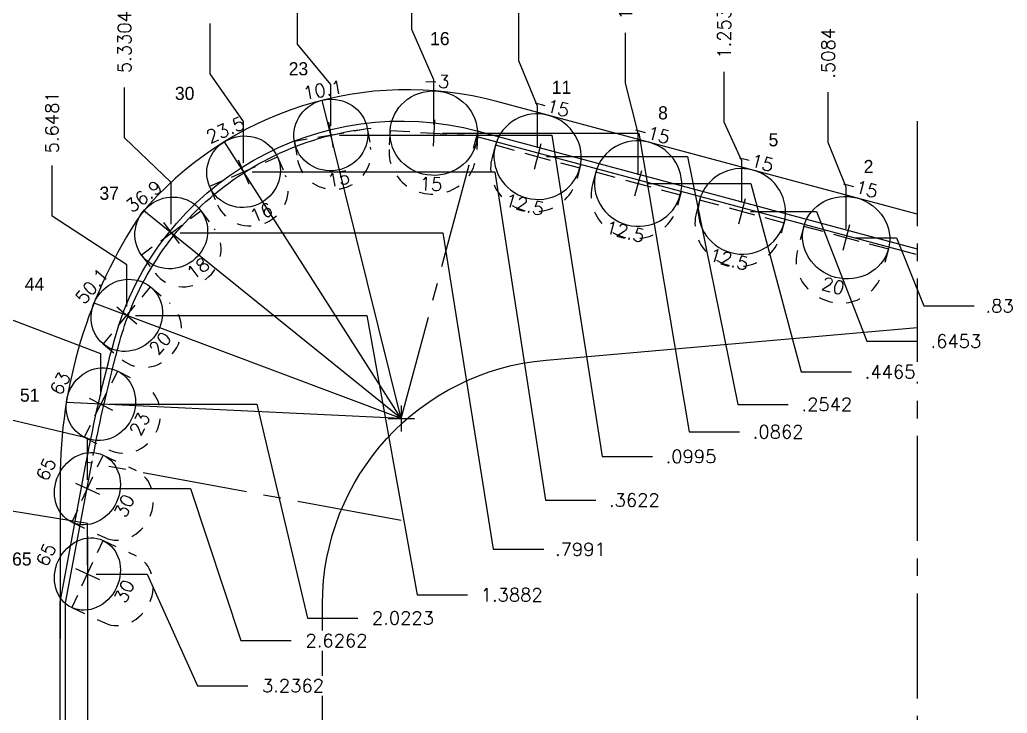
# Model space of a CAD drawing. Extents: x 34 to 102, y 11 to 33.
# Drawn here: x 70.86 to 77.91, y 25.5 to 30.46 of the extents above; entities that cross this region are included whole.
import ezdxf
from ezdxf.enums import TextEntityAlignment as Align

# ---------------------------------------------------------------- set-up
doc = ezdxf.new("R2010")
doc.units = 0
doc.header["$MEASUREMENT"] = 0
doc.header["$PDMODE"] = 35
doc.linetypes.add('CENTER2', pattern=[1.125, 0.75, -0.125, 0.125, -0.125])
doc.linetypes.add('HIDDEN2', pattern=[0.1875, 0.125, -0.0625])
doc.layers.get('0').update_dxf_attribs({"linetype": 'CONTINUOUS'})
doc.layers.get('Defpoints').update_dxf_attribs({"color": 10, "linetype": 'CONTINUOUS'})
for name, color, linetype in [('Blade5', 112, 'CONTINUOUS'), ('CDG-37977R1', 7, 'CONTINUOUS'), ('CLine', 5, 'CENTER2'), ('Dims', 4, 'CONTINUOUS')]:
    doc.layers.add(name, color=color, linetype=linetype)
doc.styles.add('RomanS', font='romans')
doc.dimstyles.get("Standard").update_dxf_attribs({"dimtxt": 0.094, "dimasz": 0.18, "dimexe": 0.0625, "dimexo": 0.0625, "dimgap": 0.09, "dimtad": 0, "dimtih": 1, "dimtoh": 1, "dimdec": 4, "dimzin": 4, "dimdsep": 46, "dimtxsty": 'RomanS', "dimcen": 0.09, "dimazin": 1, "dimtfac": 1, "dimtdec": 4, "dimtofl": 0, "dimtmove": 0, "dimatfit": 1, "dimfxl": 1, "dimtfill": 1, "dimtolj": 1, "dimtzin": 0, "dimarcsym": 0})

# ---------------------------------------------------------------- blocks, each defined once
blk = doc.blocks.new('CMark')
at = {"layer": 'CLine'}
for p, q in [((0, 0.094), (0, -0.094)), ((-0.094, 0), (0.094, 0))]:
    blk.add_line(p, q, dxfattribs=at)
blk = doc.blocks.new('1613@12.5')
for p, q in [((-0.1705, 0), (-0.3125, 0)), ((0.1707, 0), (0.3125, 0))]:
    blk.add_line(p, q)
at = {"color": 8, "linetype": 'HIDDEN2', "ltscale": 0.5}
blk.add_line((-0.3125, 0), (-0.3125, -0.0904), dxfattribs=at)
at = {"color": 8, "linetype": 'HIDDEN2', "ltscale": 0.5, "flags": 128}
blk.add_lwpolyline([(0.3125, 0.0221), (0.3125, -0.0904)], dxfattribs=at)
blk.add_ellipse((0, 0), major_axis=(-0.3125, 0), ratio=0.97632, start_param=3.141593, end_param=9.424778)
at = {"color": 8, "linetype": 'HIDDEN2', "ltscale": 0.5}
blk.add_ellipse((0, -0.0904), major_axis=(-0.3125, 0), ratio=0.97632, start_param=0, end_param=3.141593, dxfattribs=at)
blk.add_blockref('CMark', (0, 0))
at = {"style": 'RomanS'}
blk.add_text('12.5', height=0.094, dxfattribs=at).set_placement((0, -0.355), align=Align.MIDDLE_CENTER)
blk.add_attdef('ANG', text='', height=0.094, dxfattribs=at).set_placement((0, 0.2975), align=Align.BOTTOM_CENTER)
blk = doc.blocks.new('1313@15')
for p, q in [((-0.1705, 0), (-0.2645, 0)), ((0.1707, 0), (0.2645, 0))]:
    blk.add_line(p, q)
at = {"color": 8, "linetype": 'HIDDEN2', "ltscale": 0.5}
blk.add_line((-0.2645, 0), (-0.2645, -0.1346), dxfattribs=at)
at = {"color": 8, "linetype": 'HIDDEN2', "ltscale": 0.5, "flags": 128}
blk.add_lwpolyline([(0.2645, 0), (0.2645, -0.1346)], dxfattribs=at)
blk.add_ellipse((0, 0), major_axis=(0.2645, 0), ratio=0.965926)
at = {"color": 8, "linetype": 'HIDDEN2', "ltscale": 0.5}
blk.add_ellipse((0, -0.1346), major_axis=(0.2645, 0), ratio=0.965926, start_param=3.141593, end_param=6.283185, dxfattribs=at)
blk.add_blockref('CMark', (0, 0))
at = {"style": 'RomanS'}
blk.add_text('15', height=0.094, dxfattribs=at).set_placement((0, -0.318), align=Align.MIDDLE_CENTER)
blk.add_attdef('ANG', text='', height=0.094, dxfattribs=at).set_placement((0, 0.2511), align=Align.BOTTOM_CENTER)
blk = doc.blocks.new('1313@16')
for p, q in [((-0.1705, 0), (-0.2645, 0)), ((0.1707, 0), (0.2645, 0))]:
    blk.add_line(p, q)
at = {"color": 8, "linetype": 'HIDDEN2', "ltscale": 0.5}
blk.add_line((-0.2645, 0), (-0.2645, -0.1433), dxfattribs=at)
at = {"color": 8, "linetype": 'HIDDEN2', "ltscale": 0.5, "flags": 128}
blk.add_lwpolyline([(0.2645, 0), (0.2645, -0.1433)], dxfattribs=at)
blk.add_ellipse((0, 0), major_axis=(0.2645, 0), ratio=0.961262)
at = {"color": 8, "linetype": 'HIDDEN2', "ltscale": 0.5}
blk.add_ellipse((0, -0.1433), major_axis=(0.2645, 0), ratio=0.961262, start_param=3.141593, end_param=6.283185, dxfattribs=at)
blk.add_blockref('CMark', (0, 0))
at = {"style": 'RomanS'}
blk.add_text('16', height=0.094, dxfattribs=at).set_placement((0, -0.318), align=Align.MIDDLE_CENTER)
blk.add_attdef('ANG', text='', height=0.094, dxfattribs=at).set_placement((0, 0.2511), align=Align.BOTTOM_CENTER)
blk = doc.blocks.new('1313@18')
for p, q in [((-0.1705, 0), (-0.2645, 0)), ((0.1707, 0), (0.2645, 0))]:
    blk.add_line(p, q)
at = {"color": 8, "linetype": 'HIDDEN2', "ltscale": 0.5}
blk.add_line((-0.2645, 0), (-0.2645, -0.1607), dxfattribs=at)
at = {"color": 8, "linetype": 'HIDDEN2', "ltscale": 0.5, "flags": 128}
blk.add_lwpolyline([(0.2645, 0), (0.2645, -0.1607)], dxfattribs=at)
blk.add_ellipse((0, 0), major_axis=(0.2645, 0), ratio=0.951057)
at = {"color": 8, "linetype": 'HIDDEN2', "ltscale": 0.5}
blk.add_ellipse((0, -0.1607), major_axis=(0.2645, 0), ratio=0.951057, start_param=3.141593, end_param=6.283185, dxfattribs=at)
blk.add_blockref('CMark', (0, 0))
at = {"style": 'RomanS'}
blk.add_text('18', height=0.094, dxfattribs=at).set_placement((0, -0.318), align=Align.MIDDLE_CENTER)
blk.add_attdef('ANG', text='', height=0.094, dxfattribs=at).set_placement((0, 0.2511), align=Align.BOTTOM_CENTER)
blk = doc.blocks.new('1313@20')
for p, q in [((-0.1705, 0), (-0.2645, 0)), ((0.1707, 0), (0.2645, 0))]:
    blk.add_line(p, q)
at = {"color": 8, "linetype": 'HIDDEN2', "ltscale": 0.5}
blk.add_line((-0.2645, 0), (-0.2645, -0.1779), dxfattribs=at)
at = {"color": 8, "linetype": 'HIDDEN2', "ltscale": 0.5, "flags": 128}
blk.add_lwpolyline([(0.2645, 0), (0.2645, -0.1779)], dxfattribs=at)
blk.add_ellipse((0, 0), major_axis=(0.2645, 0), ratio=0.939693)
at = {"color": 8, "linetype": 'HIDDEN2', "ltscale": 0.5}
blk.add_ellipse((0, -0.1779), major_axis=(0.2645, 0), ratio=0.939693, start_param=3.141593, end_param=6.283185, dxfattribs=at)
blk.add_blockref('CMark', (0, 0))
at = {"style": 'RomanS'}
blk.add_text('20', height=0.094, dxfattribs=at).set_placement((0, -0.311), align=Align.MIDDLE_CENTER)
blk.add_attdef('ANG', text='', height=0.094, dxfattribs=at).set_placement((0, 0.2511), align=Align.BOTTOM_CENTER)
blk = doc.blocks.new('1313@23')
for p, q in [((-0.1705, 0), (-0.2645, 0)), ((0.1707, 0), (0.2645, 0))]:
    blk.add_line(p, q)
at = {"color": 8, "linetype": 'HIDDEN2', "ltscale": 0.5}
blk.add_line((-0.2645, 0), (-0.2645, -0.199), dxfattribs=at)
at = {"color": 8, "linetype": 'HIDDEN2', "ltscale": 0.5, "flags": 128}
blk.add_lwpolyline([(0.2645, 0), (0.2645, -0.199)], dxfattribs=at)
blk.add_ellipse((0, 0), major_axis=(0.2645, 0), ratio=0.920505)
at = {"color": 8, "linetype": 'HIDDEN2', "ltscale": 0.5}
blk.add_ellipse((0, -0.199), major_axis=(0.2645, 0), ratio=0.92388, start_param=3.141593, end_param=6.283185, dxfattribs=at)
blk.add_blockref('CMark', (0, 0))
at = {"style": 'RomanS'}
blk.add_text('23', height=0.094, dxfattribs=at).set_placement((0, -0.311), align=Align.MIDDLE_CENTER)
blk.add_attdef('ANG', text='', height=0.094, dxfattribs=at).set_placement((0, 0.2511), align=Align.BOTTOM_CENTER)
blk = doc.blocks.new('*D362')
at = {"layer": 'Defpoints', "color": 0, "transparency": 16777216}
for p in [(76.6337, 29.938), (77.2703, 29.7321), (76.7619, 28.899)]:
    blk.add_point(p, dxfattribs=at)
at = {"layer": 'Dims', "color": 0, "lineweight": -2, "transparency": 16777216}
for p, q in [((76.6337, 29.578), (76.6337, 29.938)), ((76.7619, 29.259), (76.6337, 29.578)), ((76.7619, 28.9615), (76.7619, 29.259))]:
    blk.add_line(p, q, dxfattribs=at)
at = {"layer": 'Dims', "color": 0, "transparency": 16777216, "insert": (76.6337, 30.216), "char_height": 0.094, "attachment_point": 5, "rotation": 90, "style": 'RomanS', "bg_fill": 3, "box_fill_scale": 1.25, "bg_fill_color": 256, "bg_fill_true_color": 13158600, "bg_fill_transparency": 0}
blk.add_mtext('\\A1;.5084', dxfattribs=at)
blk = doc.blocks.new('*D484')
at = {"layer": 'Defpoints', "color": 0, "transparency": 16777216}
for p in [(75.8899, 30.084), (77.2703, 29.7321), (76.017, 29.0868)]:
    blk.add_point(p, dxfattribs=at)
at = {"layer": 'Dims', "color": 0, "lineweight": -2, "transparency": 16777216}
for p, q in [((75.8899, 29.724), (75.8899, 30.084)), ((76.017, 29.4468), (75.8899, 29.724)), ((76.017, 29.1493), (76.017, 29.4468))]:
    blk.add_line(p, q, dxfattribs=at)
at = {"layer": 'Dims', "color": 0, "transparency": 16777216, "insert": (75.8899, 30.4001), "char_height": 0.094, "attachment_point": 5, "rotation": 90, "style": 'RomanS', "bg_fill": 3, "box_fill_scale": 1.25, "bg_fill_color": 256, "bg_fill_true_color": 13158600, "bg_fill_transparency": 0}
blk.add_mtext('\\A1;1.2533', dxfattribs=at)
blk = doc.blocks.new('*D485')
at = {"layer": 'Defpoints', "color": 0, "transparency": 16777216}
for p in [(75.1859, 30.3628), (77.2703, 29.7321), (75.275, 29.2856)]:
    blk.add_point(p, dxfattribs=at)
at = {"layer": 'Dims', "color": 0, "lineweight": -2, "transparency": 16777216}
for p, q in [((75.1859, 30.0028), (75.1859, 30.3628)), ((75.275, 29.6456), (75.1859, 30.0028)), ((75.275, 29.3481), (75.275, 29.6456))]:
    blk.add_line(p, q, dxfattribs=at)
at = {"layer": 'Dims', "color": 0, "transparency": 16777216, "insert": (75.1859, 30.6789), "char_height": 0.094, "attachment_point": 5, "rotation": 90, "style": 'RomanS', "bg_fill": 3, "box_fill_scale": 1.25, "bg_fill_color": 256, "bg_fill_true_color": 13158600, "bg_fill_transparency": 0}
blk.add_mtext('\\A1;1.9953', dxfattribs=at)
blk = doc.blocks.new('*D486')
at = {"layer": 'Defpoints', "color": 0, "transparency": 16777216}
for p in [(74.4221, 30.5221), (77.2703, 29.7321), (74.5572, 29.4779)]:
    blk.add_point(p, dxfattribs=at)
at = {"layer": 'Dims', "color": 0, "lineweight": -2, "transparency": 16777216}
for p, q in [((74.4221, 30.1621), (74.4221, 30.5221)), ((74.5572, 29.8379), (74.4221, 30.1621)), ((74.5572, 29.5404), (74.5572, 29.8379))]:
    blk.add_line(p, q, dxfattribs=at)
at = {"layer": 'Dims', "color": 0, "transparency": 16777216, "insert": (74.4221, 30.8315), "char_height": 0.094, "attachment_point": 5, "rotation": 90, "style": 'RomanS', "bg_fill": 3, "box_fill_scale": 1.25, "bg_fill_color": 256, "bg_fill_true_color": 13158600, "bg_fill_transparency": 0}
blk.add_mtext('\\A1;2.7131', dxfattribs=at)
blk = doc.blocks.new('*D487')
at = {"layer": 'Defpoints', "color": 0, "transparency": 16777216}
for p in [(72.8414, 30.6416), (77.2703, 29.7321), (73.0797, 29.6325)]:
    blk.add_point(p, dxfattribs=at)
at = {"layer": 'Dims', "color": 0, "lineweight": -2, "transparency": 16777216}
for p, q in [((72.8414, 30.2816), (72.8414, 30.6416)), ((73.0797, 29.9925), (72.8414, 30.2816)), ((73.0797, 29.695), (73.0797, 29.9925))]:
    blk.add_line(p, q, dxfattribs=at)
at = {"layer": 'Dims', "color": 0, "transparency": 16777216, "insert": (72.8414, 30.9644), "char_height": 0.094, "attachment_point": 5, "rotation": 90, "style": 'RomanS', "bg_fill": 3, "box_fill_scale": 1.25, "bg_fill_color": 256, "bg_fill_true_color": 13158600, "bg_fill_transparency": 0}
blk.add_mtext('\\A1;4.1905', dxfattribs=at)
blk = doc.blocks.new('*D488')
at = {"layer": 'Defpoints', "color": 0, "transparency": 16777216}
for p in [(72.2171, 30.4292), (77.2703, 29.7321), (72.4565, 29.3699)]:
    blk.add_point(p, dxfattribs=at)
at = {"layer": 'Dims', "color": 0, "lineweight": -2, "transparency": 16777216}
for p, q in [((72.2171, 30.0692), (72.2171, 30.4292)), ((72.4565, 29.7299), (72.2171, 30.0692)), ((72.4565, 29.4324), (72.4565, 29.7299))]:
    blk.add_line(p, q, dxfattribs=at)
at = {"layer": 'Dims', "color": 0, "transparency": 16777216, "insert": (72.2171, 30.752), "char_height": 0.094, "attachment_point": 5, "rotation": 90, "style": 'RomanS', "bg_fill": 3, "box_fill_scale": 1.25, "bg_fill_color": 256, "bg_fill_true_color": 13158600, "bg_fill_transparency": 0}
blk.add_mtext('\\A1;4.8138', dxfattribs=at)
blk = doc.blocks.new('*D489')
at = {"layer": 'Defpoints', "color": 0, "transparency": 16777216}
for p in [(71.606, 29.9712), (77.2703, 29.7321), (71.9399, 28.933)]:
    blk.add_point(p, dxfattribs=at)
at = {"layer": 'Dims', "color": 0, "lineweight": -2, "transparency": 16777216}
for p, q in [((71.606, 29.6112), (71.606, 29.9712)), ((71.9399, 29.293), (71.606, 29.6112)), ((71.9399, 28.9955), (71.9399, 29.293))]:
    blk.add_line(p, q, dxfattribs=at)
at = {"layer": 'Dims', "color": 0, "transparency": 16777216, "insert": (71.606, 30.2962), "char_height": 0.094, "attachment_point": 5, "rotation": 90, "style": 'RomanS', "bg_fill": 3, "box_fill_scale": 1.25, "bg_fill_color": 256, "bg_fill_true_color": 13158600, "bg_fill_transparency": 0}
blk.add_mtext('\\A1;5.3304', dxfattribs=at)
blk = doc.blocks.new('*D490')
at = {"layer": 'Defpoints', "color": 0, "transparency": 16777216}
for p in [(77.2703, 29.7321), (71.088, 29.4136), (71.6222, 28.3439)]:
    blk.add_point(p, dxfattribs=at)
at = {"layer": 'Dims', "color": 0, "lineweight": -2, "transparency": 16777216}
for p, q in [((71.088, 29.0536), (71.088, 29.4136)), ((71.6222, 28.7039), (71.088, 29.0536)), ((71.6222, 28.4064), (71.6222, 28.7039))]:
    blk.add_line(p, q, dxfattribs=at)
at = {"layer": 'Dims', "color": 0, "transparency": 16777216, "insert": (71.088, 29.723), "char_height": 0.094, "attachment_point": 5, "rotation": 90, "style": 'RomanS', "bg_fill": 3, "box_fill_scale": 1.25, "bg_fill_color": 256, "bg_fill_true_color": 13158600, "bg_fill_transparency": 0}
blk.add_mtext('\\A1;5.6481', dxfattribs=at)
blk = doc.blocks.new('*D491')
at = {"layer": 'Defpoints', "color": 0, "transparency": 16777216}
for p in [(77.2703, 29.7321), (70.7161, 28.7034), (71.4369, 27.7098)]:
    blk.add_point(p, dxfattribs=at)
at = {"layer": 'Dims', "color": 0, "lineweight": -2, "transparency": 16777216}
for p, q in [((70.7161, 28.3434), (70.7161, 28.7034)), ((71.4369, 28.0698), (70.7161, 28.3434)), ((71.4369, 27.7723), (71.4369, 28.0698))]:
    blk.add_line(p, q, dxfattribs=at)
at = {"layer": 'Dims', "color": 0, "transparency": 16777216, "insert": (70.7161, 29.0284), "char_height": 0.094, "attachment_point": 5, "rotation": 90, "style": 'RomanS', "bg_fill": 3, "box_fill_scale": 1.25, "bg_fill_color": 256, "bg_fill_true_color": 13158600, "bg_fill_transparency": 0}
blk.add_mtext('\\A1;5.8334', dxfattribs=at)
blk = doc.blocks.new('*D363')
at = {"layer": 'Defpoints', "color": 0, "transparency": 16777216}
for p in [(77.2703, 29.7321), (76.7619, 28.899), (77.6765, 28.4114)]:
    blk.add_point(p, dxfattribs=at)
at = {"layer": 'Dims', "color": 0, "lineweight": -2, "transparency": 16777216}
for p, q in [((76.8244, 28.899), (77.1219, 28.899)), ((77.1219, 28.899), (77.3165, 28.4114)), ((77.3165, 28.4114), (77.6765, 28.4114))]:
    blk.add_line(p, q, dxfattribs=at)
at = {"layer": 'Dims', "color": 0, "transparency": 16777216, "insert": (77.9388, 28.4114), "char_height": 0.094, "attachment_point": 5, "style": 'RomanS', "bg_fill": 3, "box_fill_scale": 1.25, "bg_fill_color": 256, "bg_fill_true_color": 13158600, "bg_fill_transparency": 0}
blk.add_mtext('\\A1;.8331', dxfattribs=at)
blk = doc.blocks.new('*D492')
at = {"layer": 'Defpoints', "color": 0, "transparency": 16777216}
for p in [(77.2703, 29.7321), (76.017, 29.0868), (77.2703, 28.1591)]:
    blk.add_point(p, dxfattribs=at)
at = {"layer": 'Dims', "color": 0, "lineweight": -2, "transparency": 16777216}
for p, q in [((76.0795, 29.0868), (76.5503, 29.0868)), ((76.5503, 29.0868), (76.9103, 28.1591)), ((76.9103, 28.1591), (77.2703, 28.1591))]:
    blk.add_line(p, q, dxfattribs=at)
at = {"layer": 'Dims', "color": 0, "transparency": 16777216, "insert": (77.5461, 28.1591), "char_height": 0.094, "attachment_point": 5, "style": 'RomanS', "bg_fill": 3, "box_fill_scale": 1.25, "bg_fill_color": 256, "bg_fill_true_color": 13158600, "bg_fill_transparency": 0}
blk.add_mtext('\\A1;.6453', dxfattribs=at)
blk = doc.blocks.new('*D493')
at = {"layer": 'Defpoints', "color": 0, "transparency": 16777216}
for p in [(77.2703, 29.7321), (75.275, 29.2856), (76.7998, 27.9401)]:
    blk.add_point(p, dxfattribs=at)
at = {"layer": 'Dims', "color": 0, "lineweight": -2, "transparency": 16777216}
for p, q in [((75.3375, 29.2856), (76.0798, 29.2856)), ((76.0798, 29.2856), (76.4398, 27.9401)), ((76.4398, 27.9401), (76.7998, 27.9401))]:
    blk.add_line(p, q, dxfattribs=at)
at = {"layer": 'Dims', "color": 0, "transparency": 16777216, "insert": (77.0755, 27.9401), "char_height": 0.094, "attachment_point": 5, "style": 'RomanS', "bg_fill": 3, "box_fill_scale": 1.25, "bg_fill_color": 256, "bg_fill_true_color": 13158600, "bg_fill_transparency": 0}
blk.add_mtext('\\A1;.4465', dxfattribs=at)
blk = doc.blocks.new('*D494')
at = {"layer": 'Defpoints', "color": 0, "transparency": 16777216}
for p in [(77.2703, 29.7321), (74.5572, 29.4779), (76.3481, 27.7078)]:
    blk.add_point(p, dxfattribs=at)
at = {"layer": 'Dims', "color": 0, "lineweight": -2, "transparency": 16777216}
for p, q in [((74.6197, 29.4779), (75.6281, 29.4779)), ((75.6281, 29.4779), (75.9881, 27.7078)), ((75.9881, 27.7078), (76.3481, 27.7078))]:
    blk.add_line(p, q, dxfattribs=at)
at = {"layer": 'Dims', "color": 0, "transparency": 16777216, "insert": (76.6239, 27.7078), "char_height": 0.094, "attachment_point": 5, "style": 'RomanS', "bg_fill": 3, "box_fill_scale": 1.25, "bg_fill_color": 256, "bg_fill_true_color": 13158600, "bg_fill_transparency": 0}
blk.add_mtext('\\A1;.2542', dxfattribs=at)
blk = doc.blocks.new('*D495')
at = {"layer": 'Defpoints', "color": 0, "transparency": 16777216}
for p in [(77.2703, 29.7321), (73.0797, 29.6325), (75.3778, 27.3363)]:
    blk.add_point(p, dxfattribs=at)
at = {"layer": 'Dims', "color": 0, "lineweight": -2, "transparency": 16777216}
for p, q in [((73.1422, 29.6325), (74.6578, 29.6325)), ((74.6578, 29.6325), (75.0178, 27.3363)), ((75.0178, 27.3363), (75.3778, 27.3363))]:
    blk.add_line(p, q, dxfattribs=at)
at = {"layer": 'Dims', "color": 0, "transparency": 16777216, "insert": (75.6535, 27.3363), "char_height": 0.094, "attachment_point": 5, "style": 'RomanS', "bg_fill": 3, "box_fill_scale": 1.25, "bg_fill_color": 256, "bg_fill_true_color": 13158600, "bg_fill_transparency": 0}
blk.add_mtext('\\A1;.0995', dxfattribs=at)
blk = doc.blocks.new('*D496')
at = {"layer": 'Defpoints', "color": 0, "transparency": 16777216}
for p in [(77.2703, 29.7321), (72.4565, 29.3699), (74.9726, 27.0244)]:
    blk.add_point(p, dxfattribs=at)
at = {"layer": 'Dims', "color": 0, "lineweight": -2, "transparency": 16777216}
for p, q in [((72.519, 29.3699), (74.2526, 29.3699)), ((74.2526, 29.3699), (74.6126, 27.0244)), ((74.6126, 27.0244), (74.9726, 27.0244))]:
    blk.add_line(p, q, dxfattribs=at)
at = {"layer": 'Dims', "color": 0, "transparency": 16777216, "insert": (75.2484, 27.0244), "char_height": 0.094, "attachment_point": 5, "style": 'RomanS', "bg_fill": 3, "box_fill_scale": 1.25, "bg_fill_color": 256, "bg_fill_true_color": 13158600, "bg_fill_transparency": 0}
blk.add_mtext('\\A1;.3622', dxfattribs=at)
blk = doc.blocks.new('*D497')
at = {"layer": 'Defpoints', "color": 0, "transparency": 16777216}
for p in [(77.2703, 29.7321), (71.9399, 28.933), (74.6007, 26.6726)]:
    blk.add_point(p, dxfattribs=at)
at = {"layer": 'Dims', "color": 0, "lineweight": -2, "transparency": 16777216}
for p, q in [((72.0024, 28.933), (73.8807, 28.933)), ((73.8807, 28.933), (74.2407, 26.6726)), ((74.2407, 26.6726), (74.6007, 26.6726))]:
    blk.add_line(p, q, dxfattribs=at)
at = {"layer": 'Dims', "color": 0, "transparency": 16777216, "insert": (74.8631, 26.6726), "char_height": 0.094, "attachment_point": 5, "style": 'RomanS', "bg_fill": 3, "box_fill_scale": 1.25, "bg_fill_color": 256, "bg_fill_true_color": 13158600, "bg_fill_transparency": 0}
blk.add_mtext('\\A1;.7991', dxfattribs=at)
blk = doc.blocks.new('*D498')
at = {"layer": 'Defpoints', "color": 0, "transparency": 16777216}
for p in [(77.2703, 29.7321), (71.6222, 28.3439), (74.0561, 26.3473)]:
    blk.add_point(p, dxfattribs=at)
at = {"layer": 'Dims', "color": 0, "lineweight": -2, "transparency": 16777216}
for p, q in [((71.6847, 28.3439), (73.3361, 28.3439)), ((73.3361, 28.3439), (73.6961, 26.3473)), ((73.6961, 26.3473), (74.0561, 26.3473))]:
    blk.add_line(p, q, dxfattribs=at)
at = {"layer": 'Dims', "color": 0, "transparency": 16777216, "insert": (74.3722, 26.3473), "char_height": 0.094, "attachment_point": 5, "style": 'RomanS', "bg_fill": 3, "box_fill_scale": 1.25, "bg_fill_color": 256, "bg_fill_true_color": 13158600, "bg_fill_transparency": 0}
blk.add_mtext('\\A1;1.3882', dxfattribs=at)
blk = doc.blocks.new('*D499')
at = {"layer": 'Defpoints', "color": 0, "transparency": 16777216}
for p in [(77.2703, 29.7321), (71.4369, 27.7098), (73.2724, 26.1814)]:
    blk.add_point(p, dxfattribs=at)
at = {"layer": 'Dims', "color": 0, "lineweight": -2, "transparency": 16777216}
for p, q in [((71.4994, 27.7098), (72.5524, 27.7098)), ((72.5524, 27.7098), (72.9124, 26.1814)), ((72.9124, 26.1814), (73.2724, 26.1814))]:
    blk.add_line(p, q, dxfattribs=at)
at = {"layer": 'Dims', "color": 0, "transparency": 16777216, "insert": (73.5952, 26.1814), "char_height": 0.094, "attachment_point": 5, "style": 'RomanS', "bg_fill": 3, "box_fill_scale": 1.25, "bg_fill_color": 256, "bg_fill_true_color": 13158600, "bg_fill_transparency": 0}
blk.add_mtext('\\A1;2.0223', dxfattribs=at)
blk = doc.blocks.new('*D546')
at = {"layer": 'Defpoints', "color": 0, "transparency": 16777216}
for p in [(73.659, 30.7468), (77.2703, 29.7321), (73.8151, 29.6459)]:
    blk.add_point(p, dxfattribs=at)
at = {"layer": 'Dims', "color": 0, "lineweight": -2, "transparency": 16777216}
for p, q in [((73.659, 30.3868), (73.659, 30.7468)), ((73.8151, 30.0268), (73.659, 30.3868)), ((73.8151, 29.7084), (73.8151, 30.0268))]:
    blk.add_line(p, q, dxfattribs=at)
at = {"layer": 'Dims', "color": 0, "transparency": 16777216, "insert": (73.659, 31.0695), "char_height": 0.094, "attachment_point": 5, "rotation": 90, "style": 'RomanS', "bg_fill": 3, "box_fill_scale": 1.25, "bg_fill_color": 256, "bg_fill_true_color": 13158600, "bg_fill_transparency": 0}
blk.add_mtext('\\A1;3.4552', dxfattribs=at)
blk = doc.blocks.new('*D547')
at = {"layer": 'Defpoints', "color": 0, "transparency": 16777216}
for p in [(77.2703, 29.7321), (73.8151, 29.6459), (75.9999, 27.5123)]:
    blk.add_point(p, dxfattribs=at)
at = {"layer": 'Dims', "color": 0, "lineweight": -2, "transparency": 16777216}
for p, q in [((73.8776, 29.6459), (75.2799, 29.6459)), ((75.2799, 29.6459), (75.6399, 27.5123)), ((75.6399, 27.5123), (75.9999, 27.5123))]:
    blk.add_line(p, q, dxfattribs=at)
at = {"layer": 'Dims', "color": 0, "transparency": 16777216, "insert": (76.2757, 27.5123), "char_height": 0.094, "attachment_point": 5, "style": 'RomanS', "bg_fill": 3, "box_fill_scale": 1.25, "bg_fill_color": 256, "bg_fill_true_color": 13158600, "bg_fill_transparency": 0}
blk.add_mtext('\\A1;.0862', dxfattribs=at)
blk = doc.blocks.new('1313@30')
for p, q in [((-0.1705, 0), (-0.2645, 0)), ((0.1707, 0), (0.2645, 0))]:
    blk.add_line(p, q)
at = {"color": 8, "linetype": 'HIDDEN2', "ltscale": 0.5}
blk.add_line((-0.2645, 0), (-0.2645, -0.26), dxfattribs=at)
at = {"color": 8, "linetype": 'HIDDEN2', "ltscale": 0.5, "flags": 128}
blk.add_lwpolyline([(0.2645, 0), (0.2645, -0.26)], dxfattribs=at)
blk.add_ellipse((0, 0), major_axis=(0.2645, 0), ratio=0.866025)
at = {"color": 8, "linetype": 'HIDDEN2', "ltscale": 0.5}
blk.add_ellipse((0, -0.26), major_axis=(0.2645, 0), ratio=0.866025, start_param=3.141593, end_param=6.283185, dxfattribs=at)
blk.add_blockref('CMark', (0, 0))
at = {"style": 'RomanS'}
blk.add_text('30', height=0.094, dxfattribs=at).set_placement((0, -0.2916), align=Align.MIDDLE_CENTER)
blk.add_attdef('ANG', text='', height=0.094, dxfattribs=at).set_placement((0, 0.2511), align=Align.BOTTOM_CENTER)
blk = doc.blocks.new('*D554')
at = {"layer": 'Defpoints', "color": 0, "transparency": 16777216}
for p in [(77.2703, 29.7321), (70.4206, 28.0457), (71.3409, 27.1059)]:
    blk.add_point(p, dxfattribs=at)
at = {"layer": 'Dims', "color": 0, "lineweight": -2, "transparency": 16777216}
for p, q in [((70.4206, 27.6857), (70.4206, 28.0457)), ((71.3409, 27.4659), (70.4206, 27.6857)), ((71.3409, 27.1684), (71.3409, 27.4659))]:
    blk.add_line(p, q, dxfattribs=at)
at = {"layer": 'Dims', "color": 0, "transparency": 16777216, "insert": (70.4206, 28.3707), "char_height": 0.094, "attachment_point": 5, "rotation": 90, "style": 'RomanS', "bg_fill": 3, "box_fill_scale": 1.25, "bg_fill_color": 256, "bg_fill_true_color": 13158600, "bg_fill_transparency": 0}
blk.add_mtext('\\A1;5.9294', dxfattribs=at)
blk = doc.blocks.new('*D555')
at = {"layer": 'Defpoints', "color": 0, "transparency": 16777216}
for p in [(77.2703, 29.7321), (70.3606, 27.3756), (71.3409, 26.4959)]:
    blk.add_point(p, dxfattribs=at)
at = {"layer": 'Dims', "color": 0, "lineweight": -2, "transparency": 16777216}
for p, q in [((70.3606, 27.0156), (70.3606, 27.3756)), ((71.3409, 26.8559), (70.3606, 27.0156)), ((71.3409, 26.5584), (71.3409, 26.8559))]:
    blk.add_line(p, q, dxfattribs=at)
at = {"layer": 'Dims', "color": 0, "transparency": 16777216, "insert": (70.3606, 27.7006), "char_height": 0.094, "attachment_point": 5, "rotation": 90, "style": 'RomanS', "bg_fill": 3, "box_fill_scale": 1.25, "bg_fill_color": 256, "bg_fill_true_color": 13158600, "bg_fill_transparency": 0}
blk.add_mtext('\\A1;5.9294', dxfattribs=at)
blk = doc.blocks.new('*D556')
at = {"layer": 'Defpoints', "color": 0, "transparency": 16777216}
for p in [(77.2703, 29.7321), (71.3409, 27.1059), (72.7976, 26.02)]:
    blk.add_point(p, dxfattribs=at)
at = {"layer": 'Dims', "color": 0, "lineweight": -2, "transparency": 16777216}
for p, q in [((71.4034, 27.1059), (72.0776, 27.1059)), ((72.0776, 27.1059), (72.4376, 26.02)), ((72.4376, 26.02), (72.7976, 26.02))]:
    blk.add_line(p, q, dxfattribs=at)
at = {"layer": 'Dims', "color": 0, "transparency": 16777216, "insert": (73.1203, 26.02), "char_height": 0.094, "attachment_point": 5, "style": 'RomanS', "bg_fill": 3, "box_fill_scale": 1.25, "bg_fill_color": 256, "bg_fill_true_color": 13158600, "bg_fill_transparency": 0}
blk.add_mtext('\\A1;2.6262', dxfattribs=at)
blk = doc.blocks.new('*D557')
at = {"layer": 'Defpoints', "color": 0, "transparency": 16777216}
for p in [(77.2703, 29.7321), (71.3409, 26.4959), (72.4869, 25.698)]:
    blk.add_point(p, dxfattribs=at)
at = {"layer": 'Dims', "color": 0, "lineweight": -2, "transparency": 16777216}
for p, q in [((71.4034, 26.4959), (71.7669, 26.4959)), ((71.7669, 26.4959), (72.1269, 25.698)), ((72.1269, 25.698), (72.4869, 25.698))]:
    blk.add_line(p, q, dxfattribs=at)
at = {"layer": 'Dims', "color": 0, "transparency": 16777216, "insert": (72.8096, 25.698), "char_height": 0.094, "attachment_point": 5, "style": 'RomanS', "bg_fill": 3, "box_fill_scale": 1.25, "bg_fill_color": 256, "bg_fill_true_color": 13158600, "bg_fill_transparency": 0}
blk.add_mtext('\\A1;3.2362', dxfattribs=at)
blk = doc.blocks.new('1613@20')
for p, q in [((-0.1705, 0), (-0.3125, 0)), ((0.1707, 0), (0.3125, 0))]:
    blk.add_line(p, q)
at = {"color": 8, "linetype": 'HIDDEN2', "ltscale": 0.5}
blk.add_line((-0.3125, 0), (-0.3125, -0.1779), dxfattribs=at)
at = {"color": 8, "linetype": 'HIDDEN2', "ltscale": 0.5, "flags": 128}
blk.add_lwpolyline([(0.3125, 0), (0.3125, -0.1779)], dxfattribs=at)
blk.add_ellipse((0, 0), major_axis=(-0.3125, 0), ratio=0.939693, start_param=-3.141592653589793, end_param=3.141592653589793)
at = {"color": 8, "linetype": 'HIDDEN2', "ltscale": 0.5}
blk.add_ellipse((0, -0.1779), major_axis=(-0.3125, 0), ratio=0.939693, start_param=0, end_param=3.141593, dxfattribs=at)
blk.add_blockref('CMark', (0, 0))
at = {"style": 'RomanS'}
blk.add_text('20', height=0.094, dxfattribs=at).set_placement((0, -0.3562), align=Align.MIDDLE_CENTER)
blk.add_attdef('ANG', text='', height=0.094, dxfattribs=at).set_placement((0, 0.2975), align=Align.BOTTOM_CENTER)
blk = doc.blocks.new('1613@15')
for p, q in [((-0.1705, 0), (-0.3125, 0)), ((0.1707, 0), (0.3125, 0))]:
    blk.add_line(p, q)
at = {"color": 8, "linetype": 'HIDDEN2', "ltscale": 0.5}
blk.add_line((-0.3125, 0), (-0.3125, -0.1346), dxfattribs=at)
at = {"color": 8, "linetype": 'HIDDEN2', "ltscale": 0.5, "flags": 128}
blk.add_lwpolyline([(0.3125, 0), (0.3125, -0.1346)], dxfattribs=at)
blk.add_ellipse((0, 0), major_axis=(-0.3125, 0), ratio=0.965926, start_param=-3.141592653589793, end_param=3.141592653589793)
at = {"color": 8, "linetype": 'HIDDEN2', "ltscale": 0.5}
blk.add_ellipse((0, -0.1346), major_axis=(-0.3125, 0), ratio=0.965926, start_param=0, end_param=3.141593, dxfattribs=at)
blk.add_blockref('CMark', (0, 0))
at = {"style": 'RomanS'}
blk.add_text('15', height=0.094, dxfattribs=at).set_placement((0, -0.3644), align=Align.MIDDLE_CENTER)
blk.add_attdef('ANG', text='', height=0.094, dxfattribs=at).set_placement((0, 0.2975), align=Align.BOTTOM_CENTER)

msp = doc.modelspace()

# ---------------------------------------------------------------- linework, layer by layer
at = {"linetype": 'ByBlock', "flags": 128}
msp.add_lwpolyline([(73.02029, 21.41671), (73.02029, 26.28108, -0.3888787), (74.61777, 28.02442), (77.27029, 28.25648)], format="xyb", dxfattribs=at)
at = {"layer": 'Blade5'}
for q in [(73.01816, 29.88054), (72.31943, 29.58435), (71.74357, 29.09141), (71.38804, 28.43187), (71.19053, 27.72155)]:
    msp.add_line((73.58279, 27.60708), q, dxfattribs=at)
at = {"layer": 'CDG-37977R1', "color": 7, "linetype": 'Continuous', "flags": 128}
for points in [[(77.27029, 20.35708), (73.70331, 20.35708), (73.27029, 20.60708), (73.27029, 20.79458), (73.38614, 20.91043, 0.1989124), (73.39529, 20.93253), (73.39529, 21.03157, 0.199913), (73.38606, 21.05375), (71.14529, 23.27733), (71.14529, 26.29458), (71.33279, 27.29458, -0.0211291), (71.53355, 28.16943, -0.4124498), (74.13278, 29.65968), (77.27029, 28.81898)], [(72.71373, 29.50233, -0.0817779), (73.36727, 29.68091)], [(72.1564, 29.12782, -0.0810407), (72.71373, 29.50233)], [(71.74758, 28.59663, -0.0808973), (72.1564, 29.12782)], [(71.52489, 27.98066, -0.0043538), (71.57213, 28.15885, -0.0567328), (71.74758, 28.59663)], [(71.38271, 27.34356, -0.0154211), (71.52489, 27.98066)], [(77.27029, 20.39708), (73.71402, 20.39708), (73.31029, 20.63018), (73.31029, 20.77802), (73.41443, 20.88215, 0.1989124), (73.43529, 20.93253), (73.43529, 21.03157, 0.199913), (73.41423, 21.08214), (71.18529, 23.29399), (71.18529, 26.29087), (71.37212, 27.28725, -0.0003959), (71.37519, 27.30373, -0.0003959)]]:
    msp.add_lwpolyline(points, format="xyb", dxfattribs=at)
msp.add_lwpolyline([(74.12243, 29.62104), (77.25994, 28.78035)], dxfattribs=at)
at = {"layer": 'CLine'}
msp.add_line((77.27029, 29.73208), (77.27029, 20.10708), dxfattribs=at)
at = {"layer": 'CLine', "color": 1}
for p, q in [((73.58279, 27.60708), (74.13278, 29.65968)), ((73.58279, 26.87743), (71.33279, 27.29458))]:
    msp.add_line(p, q, dxfattribs=at)
at = {"layer": 'CLine', "color": 1, "linetype": 'ByBlock'}
msp.add_line((71.34089, 26.76612), (71.34089, 25.22113), dxfattribs=at)
at = {"layer": 'CLine', "color": 1, "linetype": 'ByBlock', "flags": 128}
msp.add_lwpolyline([(77.27029, 29.06682), (74.26717, 29.8715, 0.2921805), (71.72136, 29.06516, 0.1484544), (71.14529, 27.16773), (71.14529, 26.03277)], format="xyb", dxfattribs=at)

# ---------------------------------------------------------------- block references
at = {"color": 200, "linetype": 'ByBlock'}
msp.add_blockref('CMark', (73.58279, 27.60708), dxfattribs=at)
at = {"layer": 'Blade5'}
for name, p, rotation, values in [('1313@15', (73.07975, 29.63255), 10.10000000000001, {'ANG': '10.1'}), ('1313@16', (72.45645, 29.36989), 23.5, {'ANG': '23.5'}), ('1613@12.5', (75.275, 29.28559), 345, {'ANG': '-15'}), ('1613@12.5', (76.01697, 29.08678), 345, {'ANG': '-15'}), ('1313@18', (71.93989, 28.93297), 36.9, {'ANG': '36.9'}), ('1313@20', (71.62221, 28.34387), 50.1, {'ANG': '50.1'}), ('1313@23', (71.43692, 27.70976), 63, {'ANG': '63'})]:
    msp.add_blockref(name, p, dxfattribs=dict(at, rotation=rotation)).add_auto_attribs(values)

# ---------------------------------------------------------------- next in the draw order: dimensions: what is measured, and where the dimension line sits
at = {"layer": 'Dims'}
dim = msp.add_ordinate_dim(feature_location=(76.76189, 28.89903), offset=(-0.12816, 1.03898), dtype=1, origin=(77.27029, 29.73208), dimstyle='Standard', dxfattribs=at)
dim.commit()
dim.dimension.update_dxf_attribs({"geometry": '*D362', "text_midpoint": (76.63373, 30.21601)})

# ---------------------------------------------------------------- next in the draw order: dimensions: what is measured, and where the dimension line sits
dim = msp.add_ordinate_dim(feature_location=(76.01697, 29.08678), offset=(-0.12709, 0.99726), dtype=1, origin=(77.27029, 29.73208), dimstyle='Standard', dxfattribs=at)
dim.commit()
dim.dimension.update_dxf_attribs({"geometry": '*D484', "text_midpoint": (75.88987, 30.40009)})

# ---------------------------------------------------------------- next in the draw order: dimensions: what is measured, and where the dimension line sits
dim = msp.add_ordinate_dim(feature_location=(75.275, 29.28559), offset=(-0.08914, 1.07722), dtype=1, origin=(77.27029, 29.73208), dimstyle='Standard', dxfattribs=at)
dim.commit()
dim.dimension.update_dxf_attribs({"geometry": '*D485', "text_midpoint": (75.18586, 30.67886)})

# ---------------------------------------------------------------- next in the draw order: dimensions: what is measured, and where the dimension line sits
dim = msp.add_ordinate_dim(feature_location=(74.55719, 29.47793), offset=(-0.13511, 1.04419), dtype=1, origin=(77.27029, 29.73208), dimstyle='Standard', dxfattribs=at)
dim.commit()
dim.dimension.update_dxf_attribs({"geometry": '*D486', "text_midpoint": (74.42208, 30.83145)})

# ---------------------------------------------------------------- next in the draw order: dimensions: what is measured, and where the dimension line sits
dim = msp.add_ordinate_dim(feature_location=(73.07975, 29.63255), offset=(-0.23837, 1.00904), dtype=1, origin=(77.27029, 29.73208), dimstyle='Standard', dxfattribs=at)
dim.commit()
dim.dimension.update_dxf_attribs({"geometry": '*D487', "text_midpoint": (72.84138, 30.96436)})

# ---------------------------------------------------------------- next in the draw order: dimensions: what is measured, and where the dimension line sits
dim = msp.add_ordinate_dim(feature_location=(72.45645, 29.36989), offset=(-0.23938, 1.0593), dtype=1, origin=(77.27029, 29.73208), dimstyle='Standard', dxfattribs=at)
dim.commit()
dim.dimension.update_dxf_attribs({"geometry": '*D488', "text_midpoint": (72.21707, 30.75195)})

# ---------------------------------------------------------------- next in the draw order: dimensions: what is measured, and where the dimension line sits
dim = msp.add_ordinate_dim(feature_location=(71.93989, 28.93297), offset=(-0.33385, 1.03823), dtype=1, origin=(77.27029, 29.73208), dimstyle='Standard', dxfattribs=at)
dim.commit()
dim.dimension.update_dxf_attribs({"geometry": '*D489', "text_midpoint": (71.60604, 30.2962)})

# ---------------------------------------------------------------- next in the draw order: texts
at = {"layer": 'Blade5'}
msp.add_text('23', height=0.09375, dxfattribs=at).set_placement((72.77877, 30.0589))

# ---------------------------------------------------------------- next in the draw order: dimensions: what is measured, and where the dimension line sits
at = {"layer": 'Dims'}
dim = msp.add_ordinate_dim(feature_location=(71.62221, 28.34387), offset=(-0.53421, 1.06978), dtype=1, origin=(77.27029, 29.73208), dimstyle='Standard', dxfattribs=at)
dim.commit()
dim.dimension.update_dxf_attribs({"geometry": '*D490', "text_midpoint": (71.088, 29.72298)})

# ---------------------------------------------------------------- next in the draw order: texts
at = {"layer": 'Blade5'}
msp.add_text('30', height=0.09375, dxfattribs=at).set_placement((71.96589, 29.88317))

# ---------------------------------------------------------------- next in the draw order: dimensions: what is measured, and where the dimension line sits
at = {"layer": 'Dims'}
dim = msp.add_ordinate_dim(feature_location=(71.43692, 27.70976), offset=(-0.72085, 0.99366), dtype=1, origin=(77.27029, 29.73208), dimstyle='Standard', dxfattribs=at)
dim.commit()
dim.dimension.update_dxf_attribs({"geometry": '*D491', "text_midpoint": (70.71607, 29.02843)})

# ---------------------------------------------------------------- next in the draw order: dimensions: what is measured, and where the dimension line sits
dim = msp.add_ordinate_dim(feature_location=(76.76189, 28.899031), offset=(0.914569, -0.487657), dtype=0, origin=(77.270294, 29.732084), dimstyle='Standard', dxfattribs=at)
dim.commit()
dim.dimension.update_dxf_attribs({"geometry": '*D363', "text_midpoint": (77.938792, 28.411374)})

# ---------------------------------------------------------------- next in the draw order: dimensions: what is measured, and where the dimension line sits
dim = msp.add_ordinate_dim(feature_location=(76.01697, 29.08678), offset=(1.25333, -0.92764), dtype=0, origin=(77.27029, 29.73208), dimstyle='Standard', dxfattribs=at)
dim.commit()
dim.dimension.update_dxf_attribs({"geometry": '*D492', "text_midpoint": (77.54606, 28.15915)})

# ---------------------------------------------------------------- next in the draw order: dimensions: what is measured, and where the dimension line sits
dim = msp.add_ordinate_dim(feature_location=(75.275, 29.28559), offset=(1.52477, -1.34548), dtype=0, origin=(77.27029, 29.73208), dimstyle='Standard', dxfattribs=at)
dim.commit()
dim.dimension.update_dxf_attribs({"geometry": '*D493', "text_midpoint": (77.07553, 27.94011)})

# ---------------------------------------------------------------- next in the draw order: dimensions: what is measured, and where the dimension line sits
dim = msp.add_ordinate_dim(feature_location=(74.55719, 29.477929), offset=(1.790951, -1.770136), dtype=0, origin=(77.270294, 29.732084), dimstyle='Standard', dxfattribs=at)
dim.commit()
dim.dimension.update_dxf_attribs({"geometry": '*D494', "text_midpoint": (76.623903, 27.707793)})

# ---------------------------------------------------------------- next in the draw order: dimensions: what is measured, and where the dimension line sits
dim = msp.add_ordinate_dim(feature_location=(73.07975, 29.63255), offset=(2.29804, -2.29622), dtype=0, origin=(77.27029, 29.73208), dimstyle='Standard', dxfattribs=at)
dim.commit()
dim.dimension.update_dxf_attribs({"geometry": '*D495', "text_midpoint": (75.65354, 27.33633)})

# ---------------------------------------------------------------- next in the draw order: dimensions: what is measured, and where the dimension line sits
dim = msp.add_ordinate_dim(feature_location=(72.45645, 29.36989), offset=(2.51619, -2.34553), dtype=0, origin=(77.27029, 29.73208), dimstyle='Standard', dxfattribs=at)
dim.commit()
dim.dimension.update_dxf_attribs({"geometry": '*D496', "text_midpoint": (75.24841, 27.02437)})

# ---------------------------------------------------------------- next in the draw order: dimensions: what is measured, and where the dimension line sits
dim = msp.add_ordinate_dim(feature_location=(71.93989, 28.93297), offset=(2.66082, -2.26039), dtype=0, origin=(77.27029, 29.73208), dimstyle='Standard', dxfattribs=at)
dim.commit()
dim.dimension.update_dxf_attribs({"geometry": '*D497', "text_midpoint": (74.86305, 26.67258)})

# ---------------------------------------------------------------- next in the draw order: dimensions: what is measured, and where the dimension line sits
dim = msp.add_ordinate_dim(feature_location=(71.62221, 28.34387), offset=(2.4339, -1.99653), dtype=0, origin=(77.27029, 29.73208), dimstyle='Standard', dxfattribs=at)
dim.commit()
dim.dimension.update_dxf_attribs({"geometry": '*D498', "text_midpoint": (74.37215, 26.34734)})

# ---------------------------------------------------------------- next in the draw order: dimensions: what is measured, and where the dimension line sits
dim = msp.add_ordinate_dim(feature_location=(71.43692, 27.70976), offset=(1.83548, -1.52837), dtype=0, origin=(77.27029, 29.73208), dimstyle='Standard', dxfattribs=at)
dim.commit()
dim.dimension.update_dxf_attribs({"geometry": '*D499', "text_midpoint": (73.59516, 26.1814)})

# ---------------------------------------------------------------- next in the draw order: block references
at = {"layer": 'Blade5', "rotation": 65}
for p in [(71.34089, 27.10586), (71.34089, 26.49587)]:
    msp.add_blockref('1313@30', p, dxfattribs=at).add_auto_attribs({'ANG': '65'})

# ---------------------------------------------------------------- next in the draw order: dimensions: what is measured, and where the dimension line sits
at = {"layer": 'Dims'}
dim = msp.add_ordinate_dim(feature_location=(73.81511, 29.64587), offset=(-0.15613, 1.1009), dtype=1, origin=(77.27029, 29.73208), dimstyle='Standard', dxfattribs=at)
dim.commit()
dim.dimension.update_dxf_attribs({"geometry": '*D546', "text_midpoint": (73.65898, 31.06953)})

# ---------------------------------------------------------------- next in the draw order: texts
at = {"layer": 'Blade5'}
for s, p in [('16', (73.78913, 30.27431)), ('11', (74.65841, 29.92636))]:
    msp.add_text(s, height=0.09375, dxfattribs=at).set_placement(p)

# ---------------------------------------------------------------- next in the draw order: dimensions: what is measured, and where the dimension line sits
at = {"layer": 'Dims'}
dim = msp.add_ordinate_dim(feature_location=(73.81511, 29.64587), offset=(2.18479, -2.13358), dtype=0, origin=(77.27029, 29.73208), dimstyle='Standard', dxfattribs=at)
dim.commit()
dim.dimension.update_dxf_attribs({"geometry": '*D547', "text_midpoint": (76.27567, 27.51229)})

# ---------------------------------------------------------------- next in the draw order: dimensions: what is measured, and where the dimension line sits
dim = msp.add_ordinate_dim(feature_location=(71.34089, 27.10586), offset=(-0.92031, 0.93989), dtype=1, origin=(77.27029, 29.73208), dimstyle='Standard', dxfattribs=at)
dim.commit()
dim.dimension.update_dxf_attribs({"geometry": '*D554', "text_midpoint": (70.42059, 28.37075)})

# ---------------------------------------------------------------- next in the draw order: dimensions: what is measured, and where the dimension line sits
dim = msp.add_ordinate_dim(feature_location=(71.34089, 26.49587), offset=(-0.98028, 0.87971), dtype=1, origin=(77.27029, 29.73208), dimstyle='Standard', dxfattribs=at)
dim.commit()
dim.dimension.update_dxf_attribs({"geometry": '*D555', "text_midpoint": (70.36062, 27.70059)})

# ---------------------------------------------------------------- next in the draw order: texts
at = {"layer": 'Blade5'}
for s, p in [('44', (70.89297, 28.51965)), ('51', (70.8586, 27.72709)), ('65', (70.80257, 26.55652))]:
    msp.add_text(s, height=0.09375, dxfattribs=at).set_placement(p)

# ---------------------------------------------------------------- next in the draw order: dimensions: what is measured, and where the dimension line sits
at = {"layer": 'Dims'}
dim = msp.add_ordinate_dim(feature_location=(71.34089, 27.10586), offset=(1.45667, -1.08587), dtype=0, origin=(77.27029, 29.73208), dimstyle='Standard', dxfattribs=at)
dim.commit()
dim.dimension.update_dxf_attribs({"geometry": '*D556', "text_midpoint": (73.12033, 26.01999)})

# ---------------------------------------------------------------- next in the draw order: dimensions: what is measured, and where the dimension line sits
dim = msp.add_ordinate_dim(feature_location=(71.34089, 26.49587), offset=(1.14598, -0.79785), dtype=0, origin=(77.27029, 29.73208), dimstyle='Standard', dxfattribs=at)
dim.commit()
dim.dimension.update_dxf_attribs({"geometry": '*D557', "text_midpoint": (72.80963, 25.69802)})

# ---------------------------------------------------------------- next in the draw order: block references
at = {"layer": 'Blade5'}
for name, p, rotation, values in [('1613@15', (73.81511, 29.64587), 357, {'ANG': '-3'}), ('1613@12.5', (74.55719, 29.47793), 345, {'ANG': '-15'}), ('1613@20', (76.76189, 28.89903), 345, {'ANG': '-15'})]:
    msp.add_blockref(name, p, dxfattribs=dict(at, rotation=rotation)).add_auto_attribs(values)

# ---------------------------------------------------------------- next in the draw order: texts
for s, p in [('8', (75.41823, 29.7439)), ('5', (76.20746, 29.55151)), ('2', (76.88677, 29.3605)), ('37', (71.42679, 29.16982))]:
    msp.add_text(s, height=0.09375, dxfattribs=at).set_placement(p)

doc.saveas('drawing.dxf')
